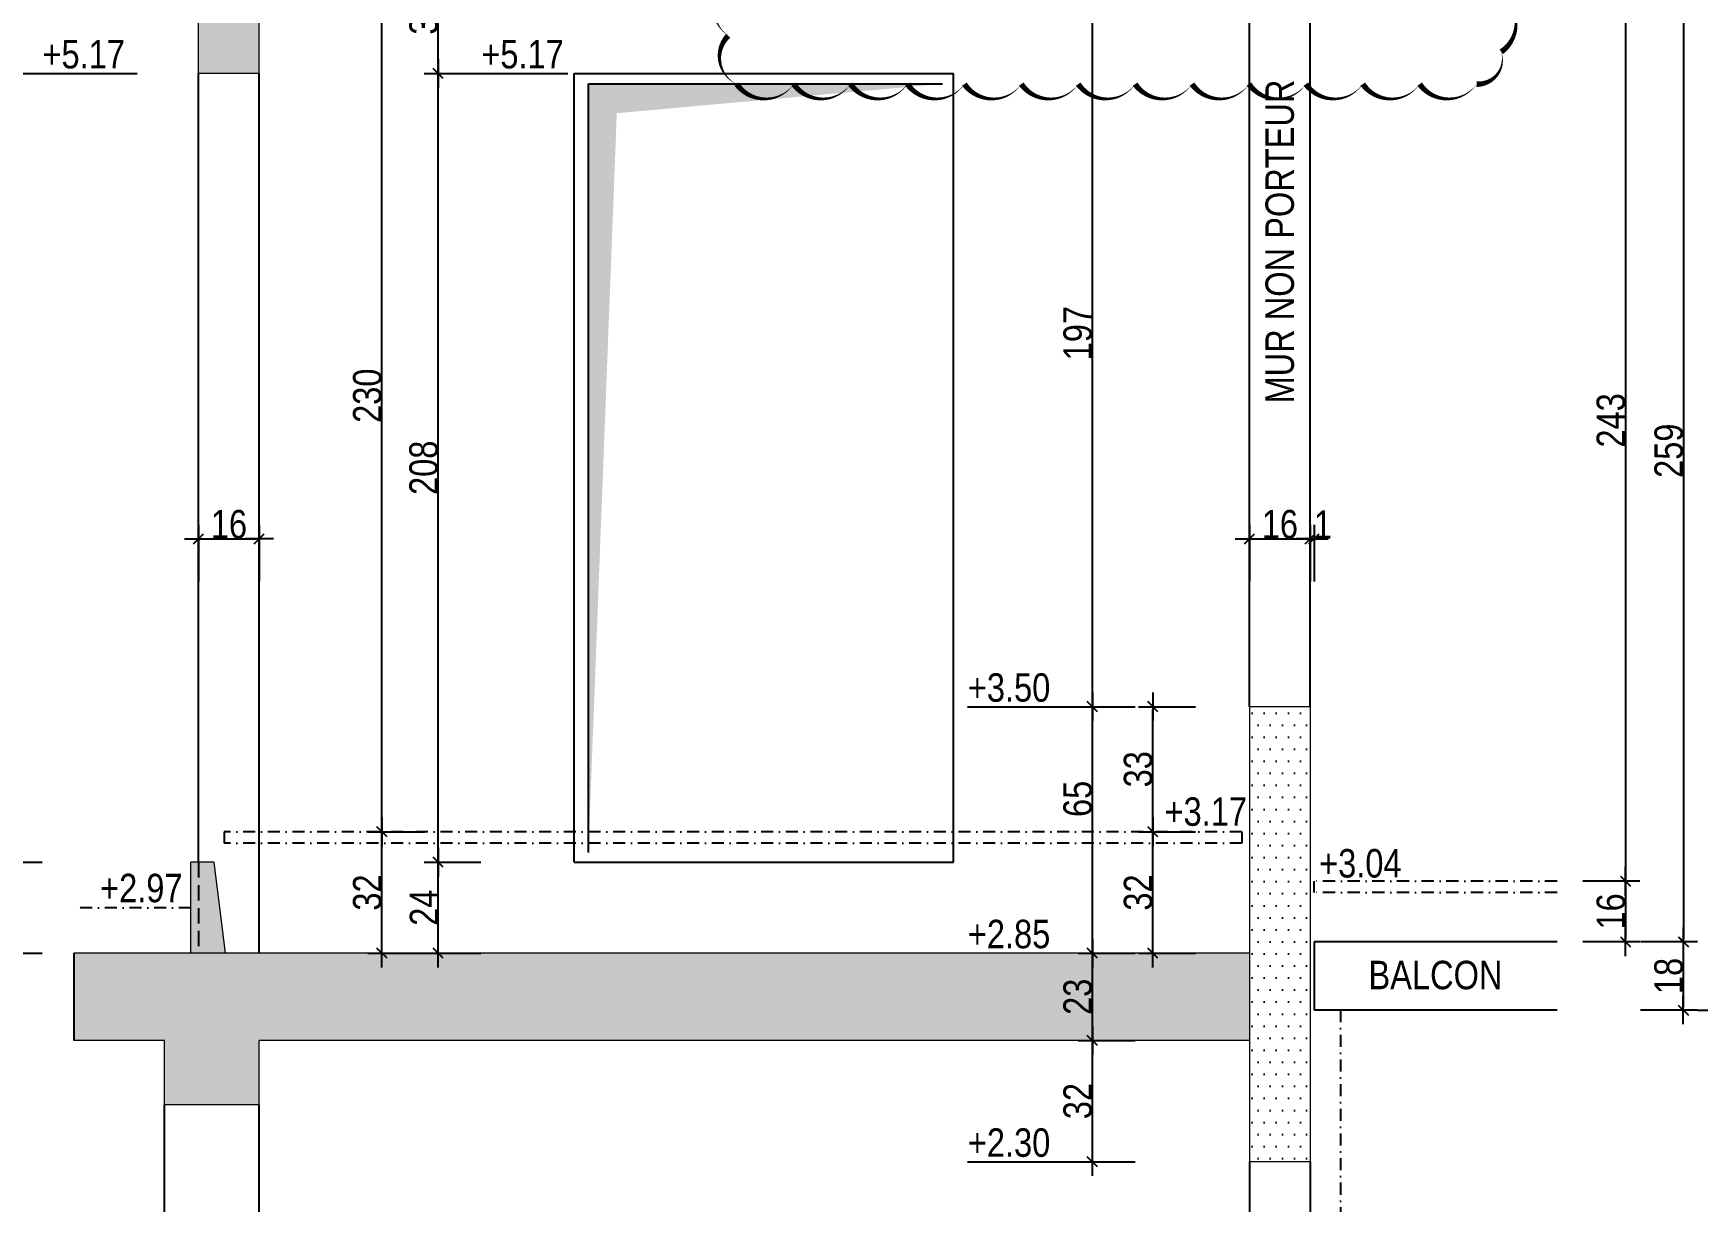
# Model space of a CAD drawing. Header units: centimetres. Extents: x -31 to 9059, y 2319 to 6519.
# Drawn here: x 1738 to 2615, y 3672 to 4293 of the extents above; entities that cross this region are included whole.
import ezdxf

# ---------------------------------------------------------------- set-up
doc = ezdxf.new("R2010")
doc.units = ezdxf.units.CM
doc.header["$LTSCALE"] = 12.7
doc.header["$PDMODE"] = 1
doc.header["$PDSIZE"] = -2
doc.linetypes.add('CACHEX2', pattern=[19.05, 12.7, -6.35])
doc.linetypes.add('TIRETPTX2', pattern=[50.8, 25.4, -12.7, 0, -12.7])
for name, color, linetype in [('01_cote_gen', 4, 'Continuous'), ('01_linteaux', 2, 'Continuous'), ('01_poch_BN', 9, 'Continuous'), ('01_poch_murs', 253, 'Continuous'), ('01_texte', 230, 'Continuous'), ('AA_COTES', 2, 'Continuous')]:
    doc.layers.add(name, color=color, linetype=linetype)
doc.layers.add('01_murs_coup', color=5, linetype='Continuous', lineweight=60)
doc.styles.add('ARIAL NA', font='ARIALN.TTF')
doc.styles.add('STYLE2', font='ARIALN.TTF')
doc.dimstyles.new('JB25', dxfattribs={"dimscale": 0.1, "dimtxt": 150, "dimasz": 15, "dimexe": 0.1, "dimexo": 0.1, "dimgap": 0.09, "dimtad": 1, "dimdec": 1, "dimlfac": 0.5, "dimdsep": 46, "dimtxsty": 'STYLE2', "dimblk1": 'BOND_G', "dimblk2": 'BOND_D', "dimsah": 1, "dimcen": 1.5, "dimdle": 0.01, "dimse1": 1, "dimse2": 1, "dimclrd": 4, "dimclre": 2, "dimclrt": 6, "dimazin": 2, "dimtfac": 2.333333, "dimtdec": 1, "dimtix": 1, "dimtmove": 2, "dimatfit": 3, "dimldrblk": 'BOND_G', "dimfxl": 1, "dimtolj": 1, "dimtzin": 0, "dimarcsym": 0})

# ---------------------------------------------------------------- blocks, each defined once
blk = doc.blocks.new('BOND_G')
at = {"layer": 'AA_COTES', "color": 0}
for p, q in [((0, -5), (0, 15)), ((5, 0), (-5, 0)), ((1.77, 1.77), (-1.77, -1.77))]:
    blk.add_line(p, q, dxfattribs=at)
blk = doc.blocks.new('BOND_D')
at = {"layer": 'AA_COTES', "color": 0}
for p, q in [((5, 0), (-5, 0)), ((-1.77, -1.77), (1.77, 1.77)), ((0, 5), (0, -15))]:
    blk.add_line(p, q, dxfattribs=at)
blk = doc.blocks.new('*D1760')
at = {"layer": '01_cote_gen', "color": 4, "lineweight": -2, "transparency": 16777216}
blk.add_line((2295.96, 3699.66), (2295.96, 3760.66), dxfattribs=at)
at = {"layer": 'Defpoints', "color": 0, "transparency": 16777216}
for p in [(1928.95, 3762.16), (2295.96, 3762.16), (2348.31, 3698.16)]:
    blk.add_point(p, dxfattribs=at)
at = {"layer": '01_cote_gen', "color": 4, "lineweight": -2, "transparency": 16777216, "xscale": 1.5, "yscale": 1.5, "zscale": 1.5}
for name, p, rotation in [('BOND_D', (2295.96, 3762.16), 90), ('BOND_G', (2295.96, 3698.16), 270)]:
    blk.add_blockref(name, p, dxfattribs=dict(at, rotation=rotation))
at = {"layer": '01_cote_gen', "color": 6, "transparency": 16777216, "insert": (2288.29, 3730.16), "char_height": 15, "attachment_point": 5, "rotation": 90, "style": 'STYLE2'}
blk.add_mtext('\\A1;32', dxfattribs=at)
blk = doc.blocks.new('*D1753')
at = {"layer": '01_cote_gen', "color": 4, "lineweight": -2, "transparency": 16777216}
blk.add_line((2295.96, 3763.66), (2295.96, 3806.66), dxfattribs=at)
at = {"layer": 'Defpoints', "color": 0, "transparency": 16777216}
for p in [(2295.96, 3808.16), (2351.75, 3808.16), (2351.75, 3762.16)]:
    blk.add_point(p, dxfattribs=at)
at = {"layer": '01_cote_gen', "color": 4, "lineweight": -2, "transparency": 16777216, "xscale": 1.5, "yscale": 1.5, "zscale": 1.5}
for name, p, rotation in [('BOND_D', (2295.96, 3808.16), 90), ('BOND_G', (2295.96, 3762.16), 270)]:
    blk.add_blockref(name, p, dxfattribs=dict(at, rotation=rotation))
at = {"layer": '01_cote_gen', "color": 6, "transparency": 16777216, "insert": (2288.29, 3785.16), "char_height": 15, "attachment_point": 5, "rotation": 90, "style": 'STYLE2'}
blk.add_mtext('\\A1;23', dxfattribs=at)
blk = doc.blocks.new('*D1761')
at = {"layer": '01_cote_gen', "color": 4, "lineweight": -2, "transparency": 16777216}
blk.add_line((2295.96, 3809.66), (2295.96, 3936.66), dxfattribs=at)
at = {"layer": 'Defpoints', "color": 0, "transparency": 16777216}
for p in [(2295.96, 3938.16), (2450.95, 3938.16), (2450.95, 3808.16)]:
    blk.add_point(p, dxfattribs=at)
at = {"layer": '01_cote_gen', "color": 4, "lineweight": -2, "transparency": 16777216, "xscale": 1.5, "yscale": 1.5, "zscale": 1.5}
for name, p, rotation in [('BOND_D', (2295.96, 3938.16), 90), ('BOND_G', (2295.96, 3808.16), 270)]:
    blk.add_blockref(name, p, dxfattribs=dict(at, rotation=rotation))
at = {"layer": '01_cote_gen', "color": 6, "transparency": 16777216, "insert": (2288.29, 3889.54), "char_height": 15, "attachment_point": 5, "rotation": 90, "style": 'STYLE2'}
blk.add_mtext('\\A1;65', dxfattribs=at)
blk = doc.blocks.new('*D1754')
at = {"layer": '01_cote_gen', "color": 4, "lineweight": -2, "transparency": 16777216}
blk.add_line((2327.81, 3809.66), (2327.81, 3870.66), dxfattribs=at)
at = {"layer": 'Defpoints', "color": 0, "transparency": 16777216}
for p in [(2327.81, 3872.16), (2399.93, 3872.16), (2387.52, 3808.16)]:
    blk.add_point(p, dxfattribs=at)
at = {"layer": '01_cote_gen', "color": 4, "lineweight": -2, "transparency": 16777216, "xscale": 1.5, "yscale": 1.5, "zscale": 1.5}
for name, p, rotation in [('BOND_D', (2327.81, 3872.16), 90), ('BOND_G', (2327.81, 3808.16), 270)]:
    blk.add_blockref(name, p, dxfattribs=dict(at, rotation=rotation))
at = {"layer": '01_cote_gen', "color": 6, "transparency": 16777216, "insert": (2320.14, 3840.16), "char_height": 15, "attachment_point": 5, "rotation": 90, "style": 'STYLE2'}
blk.add_mtext('\\A1;32', dxfattribs=at)
blk = doc.blocks.new('*D1755')
at = {"layer": '01_cote_gen', "color": 4, "lineweight": -2, "transparency": 16777216}
blk.add_line((2327.81, 3873.66), (2327.81, 3936.66), dxfattribs=at)
at = {"layer": 'Defpoints', "color": 0, "transparency": 16777216}
for p in [(2327.81, 3938.16), (2350.31, 3938.16), (2399.35, 3872.16)]:
    blk.add_point(p, dxfattribs=at)
at = {"layer": '01_cote_gen', "color": 4, "lineweight": -2, "transparency": 16777216, "xscale": 1.5, "yscale": 1.5, "zscale": 1.5}
for name, p, rotation in [('BOND_D', (2327.81, 3938.16), 90), ('BOND_G', (2327.81, 3872.16), 270)]:
    blk.add_blockref(name, p, dxfattribs=dict(at, rotation=rotation))
at = {"layer": '01_cote_gen', "color": 6, "transparency": 16777216, "insert": (2320.14, 3905.16), "char_height": 15, "attachment_point": 5, "rotation": 90, "style": 'STYLE2'}
blk.add_mtext('\\A1;33', dxfattribs=at)
blk = doc.blocks.new('*D1756')
at = {"layer": '01_cote_gen', "color": 4, "lineweight": -2, "transparency": 16777216}
blk.add_line((1689.29, 3809.66), (1689.29, 3830.66), dxfattribs=at)
at = {"layer": 'Defpoints', "color": 0, "transparency": 16777216}
for p in [(1689.29, 3832.16), (1760.22, 3832.16), (1760.22, 3808.16)]:
    blk.add_point(p, dxfattribs=at)
at = {"layer": '01_cote_gen', "color": 4, "lineweight": -2, "transparency": 16777216, "xscale": 1.5, "yscale": 1.5, "zscale": 1.5}
for name, p, rotation in [('BOND_D', (1689.29, 3832.16), 90), ('BOND_G', (1689.29, 3808.16), 270)]:
    blk.add_blockref(name, p, dxfattribs=dict(at, rotation=rotation))
at = {"layer": '01_cote_gen', "color": 6, "transparency": 16777216, "insert": (1681.75, 3820.16), "char_height": 15, "attachment_point": 5, "rotation": 90, "style": 'STYLE2'}
blk.add_mtext('\\A1;12', dxfattribs=at)
blk = doc.blocks.new('*D1757')
at = {"layer": '01_cote_gen', "color": 4, "lineweight": -2, "transparency": 16777216}
blk.add_line((2607.47, 3812.66), (2607.47, 3779.66), dxfattribs=at)
at = {"layer": 'Defpoints', "color": 0, "transparency": 16777216}
for p in [(2578.5, 3814.16), (2578.5, 3778.16), (2607.47, 3778.16)]:
    blk.add_point(p, dxfattribs=at)
at = {"layer": '01_cote_gen', "color": 4, "lineweight": -2, "transparency": 16777216, "xscale": 1.5, "yscale": 1.5, "zscale": 1.5}
for name, p, rotation in [('BOND_G', (2607.47, 3814.16), 90), ('BOND_D', (2607.47, 3778.16), 270)]:
    blk.add_blockref(name, p, dxfattribs=dict(at, rotation=rotation))
at = {"layer": '01_cote_gen', "color": 6, "transparency": 16777216, "insert": (2599.8, 3796.16), "char_height": 15, "attachment_point": 5, "rotation": 90, "style": 'STYLE2'}
blk.add_mtext('\\A1;18', dxfattribs=at)
blk = doc.blocks.new('*D1762')
at = {"layer": '01_cote_gen', "color": 4, "lineweight": -2, "transparency": 16777216}
blk.add_line((2577.05, 3844.66), (2577.05, 3815.66), dxfattribs=at)
at = {"layer": 'Defpoints', "color": 0, "transparency": 16777216}
for p in [(2525.6, 3846.16), (2525.6, 3814.16), (2577.05, 3814.16)]:
    blk.add_point(p, dxfattribs=at)
at = {"layer": '01_cote_gen', "color": 4, "lineweight": -2, "transparency": 16777216, "xscale": 1.5, "yscale": 1.5, "zscale": 1.5}
for name, p, rotation in [('BOND_G', (2577.05, 3846.16), 90), ('BOND_D', (2577.05, 3814.16), 270)]:
    blk.add_blockref(name, p, dxfattribs=dict(at, rotation=rotation))
at = {"layer": '01_cote_gen', "color": 6, "transparency": 16777216, "insert": (2569.38, 3830.16), "char_height": 15, "attachment_point": 5, "rotation": 90, "style": 'STYLE2'}
blk.add_mtext('\\A1;16', dxfattribs=at)
blk = doc.blocks.new('*D1758')
at = {"layer": '01_cote_gen', "color": 4, "lineweight": -2, "transparency": 16777216}
blk.add_line((2380.31, 4026.66), (2409.31, 4026.66), dxfattribs=at)
at = {"layer": 'Defpoints', "color": 0, "transparency": 16777216}
for p in [(2410.81, 4026.66), (2378.81, 3998.85), (2410.81, 3971.7)]:
    blk.add_point(p, dxfattribs=at)
at = {"layer": '01_cote_gen', "color": 4, "lineweight": -2, "transparency": 16777216, "xscale": 1.5, "yscale": 1.5, "zscale": 1.5, "rotation": 180}
blk.add_blockref('BOND_G', (2378.81, 4026.66), dxfattribs=at)
at = {"layer": '01_cote_gen', "color": 4, "lineweight": -2, "transparency": 16777216, "xscale": 1.5, "yscale": 1.5, "zscale": 1.5}
blk.add_blockref('BOND_D', (2410.81, 4026.66), dxfattribs=at)
at = {"layer": '01_cote_gen', "color": 6, "transparency": 16777216, "insert": (2394.81, 4034.32), "char_height": 15, "attachment_point": 5, "style": 'STYLE2'}
blk.add_mtext('\\A1;16', dxfattribs=at)
blk = doc.blocks.new('*D1759')
at = {"layer": '01_cote_gen', "color": 4, "lineweight": -2, "transparency": 16777216}
blk.add_line((1826.31, 4026.66), (1855.31, 4026.66), dxfattribs=at)
at = {"layer": 'Defpoints', "color": 0, "transparency": 16777216}
for p in [(1856.81, 4026.66), (1824.81, 3998.85), (1856.81, 3986.36)]:
    blk.add_point(p, dxfattribs=at)
at = {"layer": '01_cote_gen', "color": 4, "lineweight": -2, "transparency": 16777216, "xscale": 1.5, "yscale": 1.5, "zscale": 1.5, "rotation": 180}
blk.add_blockref('BOND_G', (1824.81, 4026.66), dxfattribs=at)
at = {"layer": '01_cote_gen', "color": 4, "lineweight": -2, "transparency": 16777216, "xscale": 1.5, "yscale": 1.5, "zscale": 1.5}
blk.add_blockref('BOND_D', (1856.81, 4026.66), dxfattribs=at)
at = {"layer": '01_cote_gen', "color": 6, "transparency": 16777216, "insert": (1840.81, 4034.32), "char_height": 15, "attachment_point": 5, "style": 'STYLE2'}
blk.add_mtext('\\A1;16', dxfattribs=at)
blk = doc.blocks.new('*D1763')
at = {"layer": '01_cote_gen', "color": 4, "lineweight": -2, "transparency": 16777216}
for p, q in [((2409.31, 4026.66), (2407.81, 4026.66)), ((2412.81, 4026.66), (2410.81, 4026.66)), ((2414.31, 4026.66), (2415.81, 4026.66))]:
    blk.add_line(p, q, dxfattribs=at)
at = {"layer": 'Defpoints', "color": 0, "transparency": 16777216}
for p in [(2410.81, 4026.66), (2410.81, 3938.16), (2412.81, 3846.16)]:
    blk.add_point(p, dxfattribs=at)
at = {"layer": '01_cote_gen', "color": 4, "lineweight": -2, "transparency": 16777216, "xscale": 1.5, "yscale": 1.5, "zscale": 1.5}
blk.add_blockref('BOND_D', (2410.81, 4026.66), dxfattribs=at)
at = {"layer": '01_cote_gen', "color": 4, "lineweight": -2, "transparency": 16777216, "xscale": 1.5, "yscale": 1.5, "zscale": 1.5, "rotation": 180}
blk.add_blockref('BOND_G', (2412.81, 4026.66), dxfattribs=at)
at = {"layer": '01_cote_gen', "color": 6, "transparency": 16777216, "insert": (2417.54, 4034.19), "char_height": 15, "attachment_point": 5, "style": 'STYLE2'}
blk.add_mtext('\\A1;1', dxfattribs=at)
blk = doc.blocks.new('*D1764')
at = {"layer": '01_cote_gen', "color": 4, "lineweight": -2, "transparency": 16777216}
blk.add_line((2577.05, 4330.62), (2577.05, 3847.66), dxfattribs=at)
at = {"layer": 'Defpoints', "color": 0, "transparency": 16777216}
for p in [(2548.1, 4332.12), (2554.55, 3846.16), (2577.05, 3846.16)]:
    blk.add_point(p, dxfattribs=at)
at = {"layer": '01_cote_gen', "color": 4, "lineweight": -2, "transparency": 16777216, "xscale": 1.5, "yscale": 1.5, "zscale": 1.5}
for name, p, rotation in [('BOND_G', (2577.05, 4332.12), 90), ('BOND_D', (2577.05, 3846.16), 270)]:
    blk.add_blockref(name, p, dxfattribs=dict(at, rotation=rotation))
at = {"layer": '01_cote_gen', "color": 6, "transparency": 16777216, "insert": (2569.38, 4089.14), "char_height": 15, "attachment_point": 5, "rotation": 90, "style": 'STYLE2'}
blk.add_mtext('\\A1;243', dxfattribs=at)
blk = doc.blocks.new('*D1765')
at = {"layer": '01_cote_gen', "color": 4, "lineweight": -2, "transparency": 16777216}
blk.add_line((2607.53, 4330.62), (2607.53, 3815.66), dxfattribs=at)
at = {"layer": 'Defpoints', "color": 0, "transparency": 16777216}
for p in [(2525.6, 4332.12), (2525.6, 3814.16), (2607.53, 3814.16)]:
    blk.add_point(p, dxfattribs=at)
at = {"layer": '01_cote_gen', "color": 4, "lineweight": -2, "transparency": 16777216, "xscale": 1.5, "yscale": 1.5, "zscale": 1.5}
for name, p, rotation in [('BOND_G', (2607.53, 4332.12), 90), ('BOND_D', (2607.53, 3814.16), 270)]:
    blk.add_blockref(name, p, dxfattribs=dict(at, rotation=rotation))
at = {"layer": '01_cote_gen', "color": 6, "transparency": 16777216, "insert": (2599.86, 4073.14), "char_height": 15, "attachment_point": 5, "rotation": 90, "style": 'STYLE2'}
blk.add_mtext('\\A1;259', dxfattribs=at)
blk = doc.blocks.new('*D1784')
at = {"layer": '01_cote_gen', "color": 4, "lineweight": -2, "transparency": 16777216}
blk.add_line((2295.96, 3939.66), (2295.96, 4330.66), dxfattribs=at)
at = {"layer": 'Defpoints', "color": 0, "transparency": 16777216}
for p in [(2295.96, 4332.16), (2304.16, 4332.16), (2318.46, 3938.16)]:
    blk.add_point(p, dxfattribs=at)
at = {"layer": '01_cote_gen', "color": 4, "lineweight": -2, "transparency": 16777216, "xscale": 1.5, "yscale": 1.5, "zscale": 1.5}
for name, p, rotation in [('BOND_D', (2295.96, 4332.16), 90), ('BOND_G', (2295.96, 3938.16), 270)]:
    blk.add_blockref(name, p, dxfattribs=dict(at, rotation=rotation))
at = {"layer": '01_cote_gen', "color": 6, "transparency": 16777216, "insert": (2288.29, 4135.16), "char_height": 15, "attachment_point": 5, "rotation": 90, "style": 'STYLE2'}
blk.add_mtext('\\A1;197', dxfattribs=at)
blk = doc.blocks.new('*D1785')
at = {"layer": '01_cote_gen', "color": 4, "lineweight": -2, "transparency": 16777216}
blk.add_line((1921.49, 3873.66), (1921.49, 4330.66), dxfattribs=at)
at = {"layer": 'Defpoints', "color": 0, "transparency": 16777216}
for p in [(1921.49, 4332.16), (1924.5, 4332.16), (1924.5, 3872.16)]:
    blk.add_point(p, dxfattribs=at)
at = {"layer": '01_cote_gen', "color": 4, "lineweight": -2, "transparency": 16777216, "xscale": 1.5, "yscale": 1.5, "zscale": 1.5}
for name, p, rotation in [('BOND_D', (1921.49, 4332.16), 90), ('BOND_G', (1921.49, 3872.16), 270)]:
    blk.add_blockref(name, p, dxfattribs=dict(at, rotation=rotation))
at = {"layer": '01_cote_gen', "color": 6, "transparency": 16777216, "insert": (1913.82, 4102.16), "char_height": 15, "attachment_point": 5, "rotation": 90, "style": 'STYLE2'}
blk.add_mtext('\\A1;230', dxfattribs=at)
blk = doc.blocks.new('*D1786')
at = {"layer": '01_cote_gen', "color": 4, "lineweight": -2, "transparency": 16777216}
blk.add_line((1719.83, 3857.66), (1719.83, 4270.66), dxfattribs=at)
at = {"layer": 'Defpoints', "color": 0, "transparency": 16777216}
for p in [(1719.83, 4272.16), (1840.81, 4272.16), (1820.81, 3856.16)]:
    blk.add_point(p, dxfattribs=at)
at = {"layer": '01_cote_gen', "color": 4, "lineweight": -2, "transparency": 16777216, "xscale": 1.5, "yscale": 1.5, "zscale": 1.5}
for name, p, rotation in [('BOND_D', (1719.83, 4272.16), 90), ('BOND_G', (1719.83, 3856.16), 270)]:
    blk.add_blockref(name, p, dxfattribs=dict(at, rotation=rotation))
at = {"layer": '01_cote_gen', "color": 6, "transparency": 16777216, "insert": (1712.17, 4064.16), "char_height": 15, "attachment_point": 5, "rotation": 90, "style": 'STYLE2'}
blk.add_mtext('\\A1;208', dxfattribs=at)
blk = doc.blocks.new('*D1787')
at = {"layer": '01_cote_gen', "color": 4, "lineweight": -2, "transparency": 16777216}
blk.add_line((1719.83, 3809.66), (1719.83, 3854.66), dxfattribs=at)
at = {"layer": 'Defpoints', "color": 0, "transparency": 16777216}
for p in [(1719.83, 3856.16), (1742.33, 3856.16), (1759.11, 3808.16)]:
    blk.add_point(p, dxfattribs=at)
at = {"layer": '01_cote_gen', "color": 4, "lineweight": -2, "transparency": 16777216, "xscale": 1.5, "yscale": 1.5, "zscale": 1.5}
for name, p, rotation in [('BOND_D', (1719.83, 3856.16), 90), ('BOND_G', (1719.83, 3808.16), 270)]:
    blk.add_blockref(name, p, dxfattribs=dict(at, rotation=rotation))
at = {"layer": '01_cote_gen', "color": 6, "transparency": 16777216, "insert": (1712.29, 3832.16), "char_height": 15, "attachment_point": 5, "rotation": 90, "style": 'STYLE2'}
blk.add_mtext('\\A1;24', dxfattribs=at)
blk = doc.blocks.new('*D1788')
at = {"layer": '01_cote_gen', "color": 4, "lineweight": -2, "transparency": 16777216}
blk.add_line((1719.83, 4273.66), (1719.83, 4330.66), dxfattribs=at)
at = {"layer": 'Defpoints', "color": 0, "transparency": 16777216}
for p in [(1719.83, 4332.16), (1777.95, 4332.16), (1742.33, 4272.16)]:
    blk.add_point(p, dxfattribs=at)
at = {"layer": '01_cote_gen', "color": 4, "lineweight": -2, "transparency": 16777216, "xscale": 1.5, "yscale": 1.5, "zscale": 1.5}
for name, p, rotation in [('BOND_D', (1719.83, 4332.16), 90), ('BOND_G', (1719.83, 4272.16), 270)]:
    blk.add_blockref(name, p, dxfattribs=dict(at, rotation=rotation))
at = {"layer": '01_cote_gen', "color": 6, "transparency": 16777216, "insert": (1712.17, 4302.16), "char_height": 15, "attachment_point": 5, "rotation": 90, "style": 'STYLE2'}
blk.add_mtext('\\A1;30', dxfattribs=at)
blk = doc.blocks.new('*D1789')
at = {"layer": '01_cote_gen', "color": 4, "lineweight": -2, "transparency": 16777216}
blk.add_line((1921.49, 3809.66), (1921.49, 3870.66), dxfattribs=at)
at = {"layer": 'Defpoints', "color": 0, "transparency": 16777216}
for p in [(1921.49, 3872.16), (1943.99, 3872.16), (1934.94, 3808.16)]:
    blk.add_point(p, dxfattribs=at)
at = {"layer": '01_cote_gen', "color": 4, "lineweight": -2, "transparency": 16777216, "xscale": 1.5, "yscale": 1.5, "zscale": 1.5}
for name, p, rotation in [('BOND_D', (1921.49, 3872.16), 90), ('BOND_G', (1921.49, 3808.16), 270)]:
    blk.add_blockref(name, p, dxfattribs=dict(at, rotation=rotation))
at = {"layer": '01_cote_gen', "color": 6, "transparency": 16777216, "insert": (1913.82, 3840.16), "char_height": 15, "attachment_point": 5, "rotation": 90, "style": 'STYLE2'}
blk.add_mtext('\\A1;32', dxfattribs=at)
blk = doc.blocks.new('*D1790')
at = {"layer": '01_cote_gen', "color": 4, "lineweight": -2, "transparency": 16777216}
blk.add_line((1951.17, 3857.66), (1951.17, 4270.66), dxfattribs=at)
at = {"layer": 'Defpoints', "color": 0, "transparency": 16777216}
for p in [(1951.17, 4272.16), (2022.16, 4272.16), (2022.16, 3856.16)]:
    blk.add_point(p, dxfattribs=at)
at = {"layer": '01_cote_gen', "color": 4, "lineweight": -2, "transparency": 16777216, "xscale": 1.5, "yscale": 1.5, "zscale": 1.5}
for name, p, rotation in [('BOND_D', (1951.17, 4272.16), 90), ('BOND_G', (1951.17, 3856.16), 270)]:
    blk.add_blockref(name, p, dxfattribs=dict(at, rotation=rotation))
at = {"layer": '01_cote_gen', "color": 6, "transparency": 16777216, "insert": (1943.5, 4064.16), "char_height": 15, "attachment_point": 5, "rotation": 90, "style": 'STYLE2'}
blk.add_mtext('\\A1;208', dxfattribs=at)
blk = doc.blocks.new('*D1791')
at = {"layer": '01_cote_gen', "color": 4, "lineweight": -2, "transparency": 16777216}
blk.add_line((1951.17, 4273.66), (1951.17, 4330.66), dxfattribs=at)
at = {"layer": 'Defpoints', "color": 0, "transparency": 16777216}
for p in [(1951.17, 4332.16), (1968.3, 4332.16), (1958.67, 4272.16)]:
    blk.add_point(p, dxfattribs=at)
at = {"layer": '01_cote_gen', "color": 4, "lineweight": -2, "transparency": 16777216, "xscale": 1.5, "yscale": 1.5, "zscale": 1.5}
for name, p, rotation in [('BOND_D', (1951.17, 4332.16), 90), ('BOND_G', (1951.17, 4272.16), 270)]:
    blk.add_blockref(name, p, dxfattribs=dict(at, rotation=rotation))
at = {"layer": '01_cote_gen', "color": 6, "transparency": 16777216, "insert": (1943.5, 4302.16), "char_height": 15, "attachment_point": 5, "rotation": 90, "style": 'STYLE2'}
blk.add_mtext('\\A1;30', dxfattribs=at)
blk = doc.blocks.new('*D1792')
at = {"layer": '01_cote_gen', "color": 4, "lineweight": -2, "transparency": 16777216}
blk.add_line((1951.17, 3809.66), (1951.17, 3854.66), dxfattribs=at)
at = {"layer": 'Defpoints', "color": 0, "transparency": 16777216}
for p in [(1951.17, 3856.16), (1973.67, 3856.16), (1989.03, 3808.16)]:
    blk.add_point(p, dxfattribs=at)
at = {"layer": '01_cote_gen', "color": 4, "lineweight": -2, "transparency": 16777216, "xscale": 1.5, "yscale": 1.5, "zscale": 1.5}
for name, p, rotation in [('BOND_D', (1951.17, 3856.16), 90), ('BOND_G', (1951.17, 3808.16), 270)]:
    blk.add_blockref(name, p, dxfattribs=dict(at, rotation=rotation))
at = {"layer": '01_cote_gen', "color": 6, "transparency": 16777216, "insert": (1943.63, 3832.16), "char_height": 15, "attachment_point": 5, "rotation": 90, "style": 'STYLE2'}
blk.add_mtext('\\A1;24', dxfattribs=at)

msp = doc.modelspace()

# ---------------------------------------------------------------- hatches: boundary and pattern name
at = {"layer": '01_linteaux', "ltscale": 0.1}
h = msp.add_hatch(dxfattribs=at)
h.set_pattern_fill('DOTS', color=256, scale=4)
h.set_pattern_definition([(0, (-23143.598, 17377.769), (3.175, 6.35), [0, -6.35])])
h.paths.add_polyline_path([(2410.81, 3938.16), (2378.81, 3938.16), (2378.81, 3698.16), (2410.81, 3698.16)])
at = {"layer": '01_poch_BN', "ltscale": 2}
h = msp.add_hatch(color=256, dxfattribs=at)
h.dxf.hatch_style = 1
h.paths.add_polyline_path([(2224.81, 4372.12), (1836.81, 4372.12), (1832.81, 4386.12), (1820.81, 4386.12), (1820.81, 4372.16), (1759.11, 4372.16), (1759.11, 4332.16), (1824.81, 4332.16), (1824.81, 4272.16), (1856.81, 4272.16), (1856.81, 4332.16), (2224.81, 4332.16)])
h.paths.add_polyline_path([(2187.86, 4339.02), (2187.86, 4365.63), (2156.64, 4365.63), (2156.64, 4339.02)], flags=24)
at = {"layer": '01_poch_BN'}
h = msp.add_hatch(color=256, dxfattribs=at)
h.dxf.hatch_style = 1
h.paths.add_polyline_path([(2378.81, 3808.16), (1759.11, 3808.16), (1759.11, 3762.16), (1806.81, 3762.16), (1806.81, 3728.16), (1856.81, 3728.16), (1856.81, 3762.16), (2378.81, 3762.16)])
h.paths.add_polyline_path([(1832.81, 3856.16), (1820.81, 3856.16), (1820.81, 3808.16), (1838.81, 3808.16)])

# ---------------------------------------------------------------- linework, layer by layer
at = {"layer": '01_linteaux', "ltscale": 0.1}
for p, q in [((2378.81, 3938.16), (2378.81, 4330.12)), ((2410.81, 3938.16), (2410.81, 4330.12)), ((1824.81, 3856.16), (1824.81, 4272.16)), ((1856.81, 3808.16), (1856.81, 4272.16)), ((2022.81, 3856.16), (2022.81, 4272.16)), ((2022.81, 4272.16), (2222.81, 4272.16)), ((2222.81, 3856.16), (2222.81, 4272.16)), ((2022.81, 3856.16), (2222.81, 3856.16)), ((2412.81, 3814.16), (2412.81, 3778.16)), ((2540.91, 3814.16), (2412.81, 3814.16)), ((2540.91, 3778.16), (2412.81, 3778.16)), ((1806.81, 3671.81), (1806.81, 3728.16)), ((1856.81, 3671.81), (1856.81, 3728.16)), ((2378.81, 3698.16), (2378.81, 3671.81)), ((2410.81, 3698.16), (2410.81, 3671.81))]:
    msp.add_line(p, q, dxfattribs=at)
at = {"layer": '01_linteaux', "linetype": 'TIRETPTX2', "ltscale": 0.02}
for p, q in [((2374.81, 3872.16), (1838.37, 3872.16)), ((1838.37, 3872.16), (1838.37, 3866.16)), ((2374.81, 3872.16), (2374.81, 3866.16)), ((2374.81, 3866.16), (1838.37, 3866.16)), ((2540.91, 3846.16), (2412.81, 3846.16)), ((2412.81, 3840.16), (2412.81, 3846.16)), ((2540.91, 3840.16), (2412.81, 3840.16)), ((1820.81, 3832.16), (1759.11, 3832.16)), ((2426.81, 3778.16), (2426.81, 3671.81))]:
    msp.add_line(p, q, dxfattribs=at)
at = {"layer": '01_linteaux', "linetype": 'CACHEX2', "ltscale": 0.05}
msp.add_line((1824.81, 3856.16), (1824.81, 3808.16), dxfattribs=at)
at = {"layer": '01_murs_coup', "linetype": 'Continuous', "lineweight": 5}
for p, q in [((1824.81, 4272.16), (1824.81, 4332.16)), ((1856.81, 4272.16), (1856.81, 4332.16)), ((1856.81, 4272.16), (1824.81, 4272.16)), ((2410.81, 3938.16), (2378.81, 3938.16)), ((2378.81, 3938.16), (2378.81, 3698.16)), ((2410.81, 3938.16), (2410.81, 3698.16)), ((1832.81, 3856.16), (1820.81, 3856.16)), ((1820.81, 3808.16), (1820.81, 3856.16)), ((1832.81, 3856.16), (1838.81, 3808.16)), ((2378.81, 3808.16), (1759.11, 3808.16)), ((1806.81, 3762.16), (1759.11, 3762.16)), ((1806.81, 3728.16), (1806.81, 3762.16)), ((2378.81, 3762.16), (1856.81, 3762.16)), ((1856.81, 3728.16), (1856.81, 3762.16)), ((1856.81, 3728.16), (1806.81, 3728.16)), ((2410.81, 3698.16), (2378.81, 3698.16))]:
    msp.add_line(p, q, dxfattribs=at)
at = {"layer": '01_poch_BN'}
msp.add_line((1759.11, 3808.16), (1759.11, 3762.16), dxfattribs=at)
at = {"layer": '01_poch_murs', "ltscale": 200}
for p, q in [((2030.29, 3861.19), (2030.29, 4266.65)), ((2030.29, 4266.65), (2216.92, 4266.64))]:
    msp.add_line(p, q, dxfattribs=at)
for points in [[(2030.29, 3861.19), (2030.29, 4266.65), (2045.26, 4251.16)], [(2030.29, 4266.65), (2216.92, 4266.64), (2045.26, 4251.16)]]:
    msp.add_solid(points, dxfattribs=at)
at = {"layer": '01_texte'}
for p, q in [((1742.33, 4272.16), (1792.51, 4272.16)), ((1973.67, 4272.16), (2019.38, 4272.16)), ((2230.13, 3938.16), (2288.46, 3938.16)), ((2614.97, 3778.16), (2659.26, 3778.16)), ((2230.13, 3698.16), (2288.46, 3698.16))]:
    msp.add_line(p, q, dxfattribs=at)
msp.add_lwpolyline([(2511.5, 4313.5, 0, 3, -0.520567), (2511.5, 4283.5, 0, 3, -0.520567), (2498.5, 4266.5, 0, 3, -0.520567), (2468.5, 4266.5, 0, 3, -0.520567), (2438.5, 4266.5, 0, 3, -0.520567), (2408.5, 4266.5, 0, 3, -0.520567), (2378.5, 4266.5, 0, 3, -0.520567), (2348.5, 4266.5, 0, 3, -0.520567), (2318.5, 4266.5, 0, 3, -0.520567), (2288.5, 4266.5, 0, 3, -0.520567), (2258.5, 4266.5, 0, 3, -0.520567), (2228.5, 4266.5, 0, 3, -0.520567), (2198.5, 4266.5, 0, 3, -0.520567), (2168.5, 4266.5, 0, 3, -0.520567), (2138.5, 4266.5, 0, 3, -0.520567), (2108.5, 4266.5, 0, 3, -0.520567), (2104, 4292, 0, 3, -0.520567), (2104, 4322, 0, 3, -0.520567)], format="xyseb", dxfattribs=at)

# ---------------------------------------------------------------- texts
at = {"layer": '01_texte', "style": 'ARIAL NA'}
for s, p in [('+5.17', (1742.51, 4274.78)), ('+5.17', (1973.85, 4274.78)), ('+3.50', (2230.31, 3940.78)), ('+3.17', (2333.99, 3875.35)), ('+3.04', (2415.49, 3848.09)), ('+2.97', (1772.88, 3835.04)), ('+2.85', (2230.31, 3810.78)), ('BALCON', (2441.51, 3789.15)), ('+2.30', (2230.31, 3700.78))]:
    msp.add_text(s, height=15, dxfattribs=at).set_placement(p)
msp.add_text('MUR NON PORTEUR', height=15, rotation=90, dxfattribs=at).set_placement((2402.21, 4098.07))

# ---------------------------------------------------------------- dimensions: what is measured, and where the dimension line sits
at = {"layer": '01_cote_gen'}
for base, p1, p2, picture, middle in [((1719.83, 4332.16), (1742.33, 4272.16), (1777.95, 4332.16), '*D1788', (1712.17, 4302.16)), ((1921.49, 4332.16), (1924.5, 3872.16), (1924.5, 4332.16), '*D1785', (1913.82, 4102.16)), ((1951.17, 4332.16), (1958.67, 4272.16), (1968.3, 4332.16), '*D1791', (1943.5, 4302.16)), ((2295.96, 4332.16), (2318.46, 3938.16), (2304.16, 4332.16), '*D1784', (2288.29, 4135.16)), ((2607.53, 3814.16), (2525.6, 4332.12), (2525.6, 3814.16), '*D1765', (2599.86, 4073.14)), ((2577.05, 3846.16), (2548.1, 4332.12), (2554.55, 3846.16), '*D1764', (2569.38, 4089.14)), ((1719.83, 4272.16), (1820.81, 3856.16), (1840.81, 4272.16), '*D1786', (1712.17, 4064.16)), ((1951.17, 4272.16), (2022.16, 3856.16), (2022.16, 4272.16), '*D1790', (1943.5, 4064.16)), ((2327.81, 3938.16), (2399.35, 3872.16), (2350.31, 3938.16), '*D1755', (2320.14, 3905.16)), ((1921.49, 3872.16), (1934.94, 3808.16), (1943.99, 3872.16), '*D1789', (1913.82, 3840.16)), ((2327.81, 3872.16), (2387.52, 3808.16), (2399.93, 3872.16), '*D1754', (2320.14, 3840.16)), ((1719.83, 3856.16), (1759.11, 3808.16), (1742.33, 3856.16), '*D1787', (1712.29, 3832.16)), ((1951.17, 3856.16), (1989.03, 3808.16), (1973.67, 3856.16), '*D1792', (1943.63, 3832.16)), ((2577.05, 3814.16), (2525.6, 3846.16), (2525.6, 3814.16), '*D1762', (2569.38, 3830.16)), ((1689.29, 3832.16), (1760.22, 3808.16), (1760.22, 3832.16), '*D1756', (1681.75, 3820.16)), ((2607.47, 3778.16), (2578.5, 3814.16), (2578.5, 3778.16), '*D1757', (2599.8, 3796.16)), ((2295.96, 3808.16), (2351.75, 3762.16), (2351.75, 3808.16), '*D1753', (2288.29, 3785.16)), ((2295.96, 3762.16), (2348.31, 3698.16), (1928.95, 3762.16), '*D1760', (2288.29, 3730.16))]:
    dim = msp.add_linear_dim(base=base, p1=p1, p2=p2, angle=90, dimstyle='JB25', dxfattribs=at)
    dim.commit()
    dim.dimension.update_dxf_attribs({"geometry": picture, "text_midpoint": middle})
for base, p1, p2, picture, middle in [((1856.81, 4026.66), (1824.81, 3998.85), (1856.81, 3986.36), '*D1759', (1840.81, 4034.32)), ((2410.81, 4026.66), (2378.81, 3998.85), (2410.81, 3971.7), '*D1758', (2394.81, 4034.32))]:
    dim = msp.add_linear_dim(base=base, p1=p1, p2=p2, dimstyle='JB25', dxfattribs=at)
    dim.commit()
    dim.dimension.update_dxf_attribs({"geometry": picture, "text_midpoint": middle})
dim = msp.add_linear_dim(base=(2410.81, 4026.66), p1=(2412.81, 3846.16), p2=(2410.81, 3938.16), dimstyle='JB25', dxfattribs=at)
dim.commit()
dim.dimension.update_dxf_attribs({"geometry": '*D1763', "text_midpoint": (2417.54, 4034.19), "dimtype": 160})
dim = msp.add_linear_dim(base=(2295.96, 3938.16), p1=(2450.95, 3808.16), p2=(2450.95, 3938.16), angle=90, dimstyle='JB25', dxfattribs=at)
dim.commit()
dim.dimension.update_dxf_attribs({"geometry": '*D1761', "text_midpoint": (2288.29, 3889.54), "dimtype": 160})

doc.saveas('drawing.dxf')
